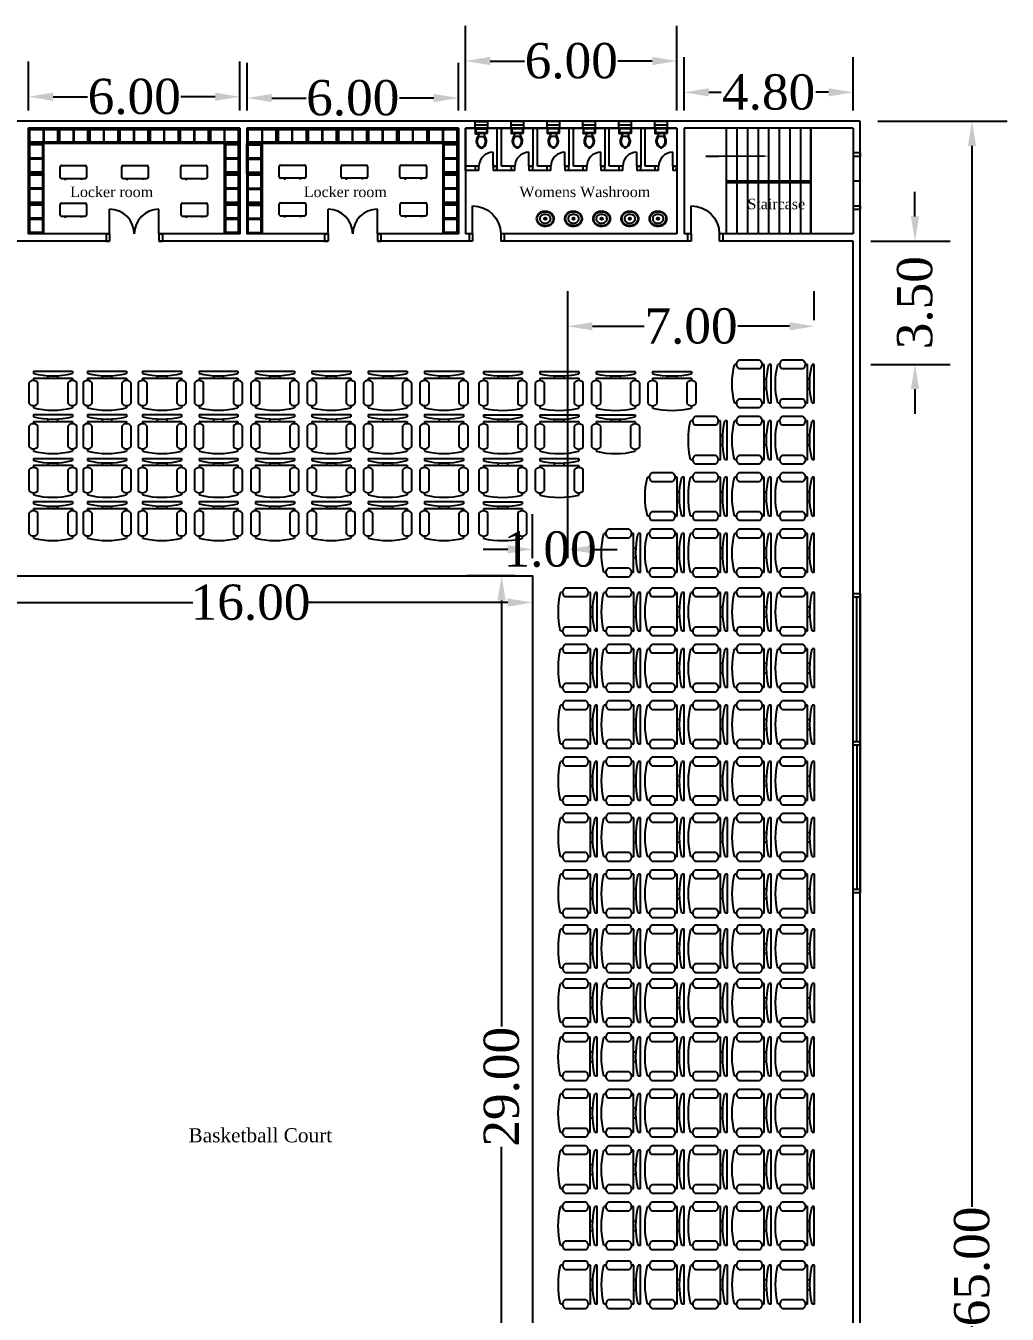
# Model space of a CAD drawing. Header units: metres. Extents: x 31 to 289, y -25 to 127.
# Drawn here: x 163.95 to 191.8, y 13.8 to 50.37 of the extents above; entities that cross this region are included whole.
import ezdxf
from ezdxf import colors
from ezdxf.entities.mleader import LeaderData, LeaderLine
from ezdxf.math import Vec2, Vec3

# ---------------------------------------------------------------- set-up
doc = ezdxf.new("R2010")
doc.units = ezdxf.units.M
doc.header["$MEASUREMENT"] = 0
for name, color, linetype in [('courts', 90, 'Continuous'), ('dim', 50, 'Continuous'), ('dw', 160, 'Continuous'), ('obj', 213, 'Continuous'), ('txt', 130, 'Continuous')]:
    doc.layers.add(name, color=color, linetype=linetype)
doc.styles.get("Standard").update_dxf_attribs({"font": 'times.ttf', "height": 1})
doc.dimstyles.new('1-1m', dxfattribs={"dimtxt": 0.7, "dimasz": 0.7, "dimexe": 1, "dimexo": 0.5, "dimgap": 0.09, "dimtad": 0, "dimtoh": 1, "dimzin": 0, "dimdsep": 46, "dimtxsty": 'Standard', "dimcen": 0.09, "dimclrd": 2, "dimclrt": 2, "dimadec": 0, "dimazin": 0, "dimtfac": 1, "dimtofl": 0, "dimtmove": 0, "dimatfit": 3, "dimfxl": 1, "dimtolj": 1, "dimtzin": 0, "dimarcsym": 0})

# ---------------------------------------------------------------- blocks, each defined once
blk = doc.blocks.new('d1')
at = {"layer": 'dw'}
for p, q in [((0.9, 0.2), (0.9, 1)), ((0, 0.2), (0.1, 0.2)), ((0, 0.2), (0, 0)), ((0, 0), (0.1, 0)), ((0.1, 0.2), (0.1, 0)), ((0.9, 0.2), (1, 0.2)), ((0.9, 0.2), (0.9, 0)), ((0.9, 0), (1, 0)), ((1, 0.2), (1, 0))]:
    blk.add_line(p, q, dxfattribs=at)
blk.add_arc((0.9, 0.2), 0.8, 90, 180, dxfattribs=at)
blk = doc.blocks.new('dd1')
at = {"layer": 'dw'}
for p, q in [((0.1, 0.2), (0.1, 0.9)), ((1.5, 0.2), (1.5, 0.9)), ((0, 0.2), (0.1, 0.2)), ((0, 0.2), (0, 0)), ((0, 0), (0.1, 0)), ((0.1, 0.2), (0.1, 0)), ((1.5, 0.2), (1.6, 0.2)), ((1.5, 0.2), (1.5, 0)), ((1.5, 0), (1.6, 0)), ((1.6, 0.2), (1.6, 0))]:
    blk.add_line(p, q, dxfattribs=at)
for centre, start, end in [((0.1, 0.2), 0, 90), ((1.5, 0.2), 90, 180)]:
    blk.add_arc(centre, 0.7, start, end, dxfattribs=at)
blk = doc.blocks.new('Toilet - top')
for p, q in [((-10, -8.5), (-8, -8.5)), ((-10, -9.5), (-10, -8.5)), ((-7, -9.5), (-10, -9.5)), ((-8, -8.5), (-8, -8)), ((-7, -8), (-7, -9.5)), ((-4, -8), (-6, -14)), ((4, -14), (-4, -14)), ((4, -8), (6, -14)), ((9.5, -6), (9.5, -2))]:
    blk.add_line(p, q)
blk.add_lwpolyline([(10.5, -8), (10.5, 0), (-10.5, 0), (-10.5, -8)], close=True)
for points in [[(-9.5, -2), (-9.5, -6)], [(8.5, -1), (-8.5, -1)], [(-8.5, -7), (8.5, -7)]]:
    blk.add_lwpolyline(points)
for centre, radius, start, end in [((-8.6, -1.9), 0.884, 81.8699, 188.1301), ((-8.6, -6.1), 0.884, 171.8699, 278.1301), ((3.5, -21.6), 12.2, 141.4691, 247.9714), ((4.2, -21.8), 11.3, 136.3677, 238.9468), ((-3.5, -21.6), 12.2, 292.0284, 38.5307), ((-4.2, -21.8), 11.3, 301.053, 43.6321), ((8.6, -1.9), 0.884, 351.8699, 98.1301), ((8.6, -6.1), 0.884, 261.8699, 8.1301), ((0, -27.9), 4, 245.7318, 294.2682), ((0, -29), 4, 254.8605, 285.1395)]:
    blk.add_arc(centre, radius, start, end)
blk = doc.blocks.new('Sink - Oval top')
for p, q in [((-1, 0), (1, 0)), ((0, 1), (0, -1))]:
    blk.add_line(p, q)
at = {"linetype": 'Continuous'}
for points in [[(-12.2, 0.4, 0.117634), (-11.5, -3.4, 0.104469), (-8.9, -6.8, 0.090016), (-5.1, -9.1, 0.08192), (-0.3, -10, 0.08192), (4.5, -9.4, 0.090016), (8.4, -7.4, 0.104469), (11.2, -4.1, 0.117634), (12.2, -0.4, 0.117634), (11.5, 3.4, 0.104469), (8.9, 6.8, 0.090016), (5.1, 9.1, 0.08192), (0.3, 10, 0.08192), (-4.5, 9.4, 0.090016), (-8.4, 7.4, 0.104469), (-11.2, 4.1, 0.117634)], [(-11.3, 0.2, 0.118622), (-10.5, -3.3, 0.104678), (-8.1, -6.4, 0.089562), (-4.5, -8.4, 0.081185), (-0.1, -9.2, 0.081185), (4.3, -8.5, 0.089562), (7.9, -6.6, 0.104678), (10.4, -3.5, 0.118622), (11.3, -0.2, 0.118622), (10.5, 3.3, 0.104678), (8.1, 6.4, 0.089562), (4.5, 8.4, 0.081185), (0.1, 9.2, 0.081185), (-4.3, 8.5, 0.089562), (-7.9, 6.6, 0.104678), (-10.4, 3.5, 0.118622)], [(-7.4, 0.1, 0.118283), (-6.9, -2.2, 0.104607), (-5.3, -4.2, 0.089718), (-3, -5.5, 0.081436), (-0.1, -6, 0.081436), (2.8, -5.6, 0.089718), (5.2, -4.3, 0.104607), (6.9, -2.3, 0.118283), (7.4, -0.1, 0.118283), (6.9, 2.2, 0.104607), (5.3, 4.2, 0.089718), (3, 5.5, 0.081436), (0.1, 6, 0.081436), (-2.8, 5.6, 0.089718), (-5.2, 4.3, 0.104607), (-6.9, 2.3, 0.118283)]]:
    blk.add_lwpolyline(points, format="xyb", close=True, dxfattribs=at)
for radius in [1.5, 1]:
    blk.add_circle((0, 0), radius)
blk = doc.blocks.new('Wall Cabinet - 18 x 36 in front')
for p, q in [((17.5, -1.5), (17.5, -16.5)), ((18.5, -16.5), (18.5, -1.5))]:
    blk.add_line(p, q)
blk.add_lwpolyline([(0, -18), (0, 0), (36, 0), (36, -18)], close=True)
for points in [[(17.5, -16.5), (1.5, -16.5), (1.5, -1.5), (17.5, -1.5)], [(18.5, -1.5), (34.5, -1.5), (34.5, -16.5), (18.5, -16.5)]]:
    blk.add_lwpolyline(points)
blk = doc.blocks.new('Desk - 30 x 60 in.')
at = {"linetype": 'Continuous'}
for p, q in [((-26.999995, 0), (26.999995, 0)), ((-29.999995, -27), (-29.999995, -3)), ((29.999995, -3), (29.999995, -27)), ((26.999995, -30), (-26.999995, -30)), ((-20.000005, -30), (-20.000005, -31)), ((-20.000005, -31), (-16.000005, -31)), ((-16.000005, -31), (-16.000005, -30)), ((15.999995, -31), (15.999995, -30)), ((19.999995, -31), (15.999995, -31)), ((19.999995, -30), (19.999995, -31))]:
    blk.add_line(p, q, dxfattribs=at)
for centre, start, end in [((-26.499995, -3.5), 98.1301, 171.8699), ((26.499995, -3.5), 8.130102, 81.8699), ((-26.499995, -26.5), 188.1301, 261.8699), ((26.499995, -26.5), 278.1301, 351.8699)]:
    blk.add_arc(centre, 3.535534, start, end, dxfattribs=at)
blk = doc.blocks.new('w1')
at = {"layer": 'dw'}
for p, q in [((-0.2, 0), (0, 0)), ((-0.2, -8.5), (-0.2, 0)), ((0, 0), (0, -8.5)), ((-0.2, -0.1), (0, -0.1)), ((-0.1, -4.2), (-0.1, -0.1)), ((-0.2, -4.2), (0, -4.2)), ((-0.2, -4.3), (0, -4.3)), ((-0.1, -4.3), (-0.1, -8.4)), ((0, -8.4), (-0.2, -8.4)), ((0, -8.5), (-0.2, -8.5))]:
    blk.add_line(p, q, dxfattribs=at)
blk = doc.blocks.new('*D21')
at = {"layer": 'Defpoints', "color": 0, "transparency": 16777216}
for p in [(164.032, 48.354), (164.032, 47.46), (170.032, 47.46)]:
    blk.add_point(p, dxfattribs=at)
at = {"layer": 'dim', "color": 0, "lineweight": -2, "transparency": 16777216}
for p, q in [((164.032, 47.96), (164.032, 49.354)), ((170.032, 47.96), (170.032, 49.354))]:
    blk.add_line(p, q, dxfattribs=at)
at = {"layer": 'dim', "color": 2, "lineweight": -2, "transparency": 16777216}
for p, q in [((164.732, 48.354), (165.708, 48.354)), ((169.332, 48.354), (168.356, 48.354))]:
    blk.add_line(p, q, dxfattribs=at)
at = {"layer": 'dim', "color": 2, "transparency": 16777216}
for points in [[(164.732, 48.471), (164.732, 48.237), (164.032, 48.354)], [(169.332, 48.471), (169.332, 48.237), (170.032, 48.354)]]:
    blk.add_solid(points, dxfattribs=at)
at = {"layer": 'dim', "color": 2, "transparency": 16777216, "insert": (167.032, 48.354), "char_height": 1, "attachment_point": 5}
blk.add_mtext('\\A1;6.00', dxfattribs=at)
blk = doc.blocks.new('*D22')
at = {"layer": 'Defpoints', "color": 0, "transparency": 16777216}
for p in [(176.232, 48.318), (170.232, 47.46), (176.232, 47.46)]:
    blk.add_point(p, dxfattribs=at)
at = {"layer": 'dim', "color": 0, "lineweight": -2, "transparency": 16777216}
for p, q in [((170.232, 47.96), (170.232, 49.318)), ((176.232, 47.96), (176.232, 49.318))]:
    blk.add_line(p, q, dxfattribs=at)
at = {"layer": 'dim', "color": 2, "lineweight": -2, "transparency": 16777216}
for p, q in [((170.932, 48.318), (171.908, 48.318)), ((175.532, 48.318), (174.556, 48.318))]:
    blk.add_line(p, q, dxfattribs=at)
at = {"layer": 'dim', "color": 2, "transparency": 16777216}
for points in [[(170.932, 48.434), (170.932, 48.201), (170.232, 48.318)], [(175.532, 48.434), (175.532, 48.201), (176.232, 48.318)]]:
    blk.add_solid(points, dxfattribs=at)
at = {"layer": 'dim', "color": 2, "transparency": 16777216, "insert": (173.232, 48.318), "char_height": 1, "attachment_point": 5}
blk.add_mtext('\\A1;6.00', dxfattribs=at)
blk = doc.blocks.new('*D23')
at = {"layer": 'Defpoints', "color": 0, "transparency": 16777216}
for p in [(182.432, 49.369), (176.432, 47.46), (182.432, 47.46)]:
    blk.add_point(p, dxfattribs=at)
at = {"layer": 'dim', "color": 0, "lineweight": -2, "transparency": 16777216}
for p, q in [((176.432, 47.96), (176.432, 50.369)), ((182.432, 47.96), (182.432, 50.369))]:
    blk.add_line(p, q, dxfattribs=at)
at = {"layer": 'dim', "color": 2, "lineweight": -2, "transparency": 16777216}
for p, q in [((177.132, 49.369), (178.108, 49.369)), ((181.732, 49.369), (180.756, 49.369))]:
    blk.add_line(p, q, dxfattribs=at)
at = {"layer": 'dim', "color": 2, "transparency": 16777216}
for points in [[(177.132, 49.486), (177.132, 49.252), (176.432, 49.369)], [(181.732, 49.486), (181.732, 49.252), (182.432, 49.369)]]:
    blk.add_solid(points, dxfattribs=at)
at = {"layer": 'dim', "color": 2, "transparency": 16777216, "insert": (179.432, 49.369), "char_height": 1, "attachment_point": 5}
blk.add_mtext('\\A1;6.00', dxfattribs=at)
blk = doc.blocks.new('*D24')
at = {"layer": 'Defpoints', "color": 0, "transparency": 16777216}
for p in [(187.432, 48.48), (182.632, 47.46), (187.432, 47.46)]:
    blk.add_point(p, dxfattribs=at)
at = {"layer": 'dim', "color": 0, "lineweight": -2, "transparency": 16777216}
for p, q in [((182.632, 47.96), (182.632, 49.48)), ((187.432, 47.96), (187.432, 49.48))]:
    blk.add_line(p, q, dxfattribs=at)
at = {"layer": 'dim', "color": 2, "lineweight": -2, "transparency": 16777216}
for p, q in [((183.332, 48.48), (183.687, 48.48)), ((186.732, 48.48), (186.376, 48.48))]:
    blk.add_line(p, q, dxfattribs=at)
at = {"layer": 'dim', "color": 2, "transparency": 16777216}
for points in [[(183.332, 48.597), (183.332, 48.364), (182.632, 48.48)], [(186.732, 48.597), (186.732, 48.364), (187.432, 48.48)]]:
    blk.add_solid(points, dxfattribs=at)
at = {"layer": 'dim', "color": 2, "transparency": 16777216, "insert": (185.032, 48.48), "char_height": 1, "attachment_point": 5}
blk.add_mtext('\\A1;4.80', dxfattribs=at)
blk = doc.blocks.new('*D33')
at = {"layer": 'Defpoints', "color": 0, "transparency": 16777216}
for p in [(187.632, 47.66), (187.632, -17.34), (190.802, -17.34)]:
    blk.add_point(p, dxfattribs=at)
at = {"layer": 'dim', "color": 0, "lineweight": -2, "transparency": 16777216}
for p, q in [((188.132, 47.66), (191.802, 47.66)), ((188.132, -17.34), (191.802, -17.34))]:
    blk.add_line(p, q, dxfattribs=at)
at = {"layer": 'dim', "color": 2, "lineweight": -2, "transparency": 16777216}
for p, q in [((190.802, 46.96), (190.802, 16.853)), ((190.802, -16.64), (190.802, 13.467))]:
    blk.add_line(p, q, dxfattribs=at)
at = {"layer": 'dim', "color": 2, "transparency": 16777216}
for points in [[(190.686, 46.96), (190.919, 46.96), (190.802, 47.66)], [(190.686, -16.64), (190.919, -16.64), (190.802, -17.34)]]:
    blk.add_solid(points, dxfattribs=at)
at = {"layer": 'dim', "color": 2, "transparency": 16777216, "insert": (190.802, 15.16), "char_height": 1, "attachment_point": 5, "rotation": 90}
blk.add_mtext('\\A1;65.00', dxfattribs=at)
blk = doc.blocks.new('Chair - Desk')
at = {"linetype": 'Continuous'}
for p, q in [((-8.5, 0), (-8.5, -1)), ((-8.5, 0), (8.5, 0)), ((8.5, 0), (8.5, -1)), ((-10.5, -5), (-10.5, -14)), ((-8.5, -3), (-8.5, -4)), ((-8.5, -3), (8.5, -3)), ((-6.5, -14), (-6.5, -5)), ((-2, -3), (-2, -1.9355)), ((2, -1.9576), (2, -3)), ((6.5, -5), (6.5, -14)), ((8.5, -3), (8.5, -4)), ((10.5, -14), (10.5, -5)), ((-8.5, -15), (-8.5, -16)), ((8.5, -15), (8.5, -16))]:
    blk.add_line(p, q, dxfattribs=at)
for centre, radius, start, end in [((-8.5, -6.5), 2.5, 36.8699, 143.1301), ((0, 34.625), 36.625, 256.5803, 283.4197), ((8.5, -6.5), 2.5, 36.8699, 143.1301), ((-8.5, -12.5), 2.5, 216.8699, 323.1301), ((0, 19.625), 36.625, 256.5803, 283.4197), ((8.5, -12.5), 2.5, 216.8699, 323.1301)]:
    blk.add_arc(centre, radius, start, end, dxfattribs=at)
blk = doc.blocks.new('*D114')
at = {"layer": 'Defpoints', "color": 0, "transparency": 16777216}
for p in [(187.432, 44.26), (187.432, 40.76), (189.185, 40.76)]:
    blk.add_point(p, dxfattribs=at)
at = {"layer": 'dim', "color": 2, "lineweight": -2, "transparency": 16777216}
for p, q in [((189.185, 44.96), (189.185, 45.66)), ((189.185, 40.06), (189.185, 39.36))]:
    blk.add_line(p, q, dxfattribs=at)
at = {"layer": 'dim', "color": 0, "lineweight": -2, "transparency": 16777216}
for p, q in [((187.932, 44.26), (190.185, 44.26)), ((187.932, 40.76), (190.185, 40.76))]:
    blk.add_line(p, q, dxfattribs=at)
at = {"layer": 'dim', "color": 2, "transparency": 16777216}
for points in [[(189.068, 44.96), (189.302, 44.96), (189.185, 44.26)], [(189.068, 40.06), (189.302, 40.06), (189.185, 40.76)]]:
    blk.add_solid(points, dxfattribs=at)
at = {"layer": 'dim', "color": 2, "transparency": 16777216, "insert": (189.185, 42.51), "char_height": 1, "attachment_point": 5, "rotation": 90}
blk.add_mtext('\\A1;3.50', dxfattribs=at)
blk = doc.blocks.new('*D116')
at = {"layer": 'Defpoints', "color": 0, "transparency": 16777216}
for p in [(179.332, 35.51), (178.332, 34.76), (179.332, 34.76)]:
    blk.add_point(p, dxfattribs=at)
at = {"layer": 'dim', "color": 0, "lineweight": -2, "transparency": 16777216}
for p, q in [((178.332, 35.26), (178.332, 36.51)), ((179.332, 35.26), (179.332, 36.51))]:
    blk.add_line(p, q, dxfattribs=at)
at = {"layer": 'dim', "color": 2, "lineweight": -2, "transparency": 16777216}
for p, q in [((177.632, 35.51), (176.932, 35.51)), ((180.032, 35.51), (180.732, 35.51))]:
    blk.add_line(p, q, dxfattribs=at)
at = {"layer": 'dim', "color": 2, "transparency": 16777216}
for points in [[(177.632, 35.627), (177.632, 35.393), (178.332, 35.51)], [(180.032, 35.627), (180.032, 35.393), (179.332, 35.51)]]:
    blk.add_solid(points, dxfattribs=at)
at = {"layer": 'dim', "color": 2, "transparency": 16777216, "insert": (178.832, 35.51), "char_height": 1, "attachment_point": 5}
blk.add_mtext('\\A1;1.00', dxfattribs=at)
blk = doc.blocks.new('*D118')
at = {"layer": 'Defpoints', "color": 0, "transparency": 16777216}
for p in [(186.329, 41.841), (186.329, 41.514), (179.332, 34.76)]:
    blk.add_point(p, dxfattribs=at)
at = {"layer": 'dim', "color": 0, "lineweight": -2, "transparency": 16777216}
for p, q in [((179.332, 35.26), (179.332, 42.841)), ((186.329, 42.014), (186.329, 42.841))]:
    blk.add_line(p, q, dxfattribs=at)
at = {"layer": 'dim', "color": 2, "lineweight": -2, "transparency": 16777216}
for p, q in [((180.032, 41.841), (181.502, 41.841)), ((185.629, 41.841), (184.159, 41.841))]:
    blk.add_line(p, q, dxfattribs=at)
at = {"layer": 'dim', "color": 2, "transparency": 16777216}
for points in [[(180.032, 41.958), (180.032, 41.724), (179.332, 41.841)], [(185.629, 41.958), (185.629, 41.724), (186.329, 41.841)]]:
    blk.add_solid(points, dxfattribs=at)
at = {"layer": 'dim', "color": 2, "transparency": 16777216, "insert": (182.83, 41.841), "char_height": 1, "attachment_point": 5}
blk.add_mtext('\\A1;7.00', dxfattribs=at)
blk = doc.blocks.new('*D123')
at = {"layer": 'Defpoints', "color": 0, "transparency": 16777216}
for p in [(162.332, 34.76), (178.332, 34.76), (178.332, 34.002)]:
    blk.add_point(p, dxfattribs=at)
at = {"layer": 'dim', "color": 0, "lineweight": -2, "transparency": 16777216}
for p, q in [((162.332, 34.26), (162.332, 33.002)), ((178.332, 34.26), (178.332, 33.002))]:
    blk.add_line(p, q, dxfattribs=at)
at = {"layer": 'dim', "color": 2, "lineweight": -2, "transparency": 16777216}
for p, q in [((163.032, 34.002), (168.693, 34.002)), ((177.632, 34.002), (171.97, 34.002))]:
    blk.add_line(p, q, dxfattribs=at)
at = {"layer": 'dim', "color": 2, "transparency": 16777216}
for points in [[(163.032, 34.119), (163.032, 33.885), (162.332, 34.002)], [(177.632, 34.119), (177.632, 33.885), (178.332, 34.002)]]:
    blk.add_solid(points, dxfattribs=at)
at = {"layer": 'dim', "color": 2, "transparency": 16777216, "insert": (170.332, 34.002), "char_height": 1, "attachment_point": 5}
blk.add_mtext('\\A1;16.00', dxfattribs=at)
blk = doc.blocks.new('*D124')
at = {"layer": 'Defpoints', "color": 0, "transparency": 16777216}
for p in [(178.332, 34.76), (177.456, 5.76), (178.332, 5.76)]:
    blk.add_point(p, dxfattribs=at)
at = {"layer": 'dim', "color": 0, "lineweight": -2, "transparency": 16777216}
for p, q in [((177.832, 34.76), (176.456, 34.76)), ((177.832, 5.76), (176.456, 5.76))]:
    blk.add_line(p, q, dxfattribs=at)
at = {"layer": 'dim', "color": 2, "lineweight": -2, "transparency": 16777216}
for p, q in [((177.456, 34.06), (177.456, 21.969)), ((177.456, 6.46), (177.456, 18.551))]:
    blk.add_line(p, q, dxfattribs=at)
at = {"layer": 'dim', "color": 2, "transparency": 16777216}
for points in [[(177.339, 34.06), (177.572, 34.06), (177.456, 34.76)], [(177.339, 6.46), (177.572, 6.46), (177.456, 5.76)]]:
    blk.add_solid(points, dxfattribs=at)
at = {"layer": 'dim', "color": 2, "transparency": 16777216, "insert": (177.456, 20.26), "char_height": 1, "attachment_point": 5, "rotation": 90}
blk.add_mtext('\\A1;29.00', dxfattribs=at)

msp = doc.modelspace()

# ---------------------------------------------------------------- linework, layer by layer
for p, q in [((187.632, 47.66), (152.632, 47.66)), ((187.632, -17.34), (187.632, 47.66)), ((164.032, 47.46), (164.032, 44.46)), ((170.032, 47.46), (164.032, 47.46)), ((170.032, 47.46), (170.032, 44.46)), ((170.232, 47.46), (170.232, 44.46)), ((176.232, 47.46), (170.232, 47.46)), ((176.232, 47.46), (176.232, 44.46)), ((176.432, 47.46), (176.432, 44.46)), ((182.432, 47.46), (176.432, 47.46)), ((176.432, 47.46), (182.432, 47.46)), ((176.432, 46.26), (176.432, 47.46)), ((177.332, 46.26), (177.332, 47.46)), ((177.452, 46.38), (177.452, 47.46)), ((178.352, 46.38), (178.352, 47.46)), ((178.472, 46.38), (178.472, 47.46)), ((179.372, 46.38), (179.372, 47.46)), ((179.492, 46.38), (179.492, 47.46)), ((180.392, 46.38), (180.392, 47.46)), ((180.512, 46.38), (180.512, 47.46)), ((181.412, 46.38), (181.412, 47.46)), ((181.532, 46.38), (181.532, 47.46)), ((182.432, 47.46), (182.432, 44.46)), ((182.432, 47.46), (182.432, 46.26)), ((187.432, 47.46), (182.632, 47.46)), ((182.632, 47.46), (182.632, 44.46)), ((183.832, 47.46), (183.832, 45.96)), ((184.132, 47.46), (184.132, 45.96)), ((184.432, 47.46), (184.432, 45.96)), ((184.732, 47.46), (184.732, 45.96)), ((185.032, 47.46), (185.032, 45.96)), ((185.332, 47.46), (185.332, 45.96)), ((185.632, 47.46), (185.632, 45.96)), ((185.932, 47.46), (185.932, 45.96)), ((186.232, 44.46), (186.232, 47.46)), ((186.232, 47.46), (186.232, 45.96)), ((187.432, 47.46), (187.432, 44.46)), ((176.812, 46.38), (176.432, 46.38)), ((176.812, 46.26), (176.432, 46.26)), ((177.332, 46.38), (177.212, 46.38)), ((177.832, 46.26), (177.212, 46.26)), ((177.832, 46.38), (177.452, 46.38)), ((178.352, 46.38), (178.232, 46.38)), ((178.852, 46.26), (178.232, 46.26)), ((178.852, 46.38), (178.472, 46.38)), ((179.372, 46.38), (179.252, 46.38)), ((179.872, 46.26), (179.252, 46.26)), ((179.872, 46.38), (179.492, 46.38)), ((180.392, 46.38), (180.272, 46.38)), ((180.892, 46.26), (180.272, 46.26)), ((180.892, 46.38), (180.512, 46.38)), ((181.412, 46.38), (181.292, 46.38)), ((181.912, 46.26), (181.292, 46.26)), ((181.912, 46.38), (181.532, 46.38)), ((182.432, 46.38), (182.312, 46.38)), ((182.432, 46.26), (182.312, 46.26)), ((186.232, 45.96), (183.832, 45.96)), ((183.832, 45.96), (183.832, 45.91)), ((186.232, 45.91), (183.832, 45.91)), ((183.832, 45.91), (183.832, 44.46)), ((184.132, 45.91), (184.132, 44.46)), ((184.432, 45.91), (184.432, 44.46)), ((184.732, 45.91), (184.732, 44.46)), ((185.032, 45.91), (185.032, 44.46)), ((185.332, 45.91), (185.332, 44.46)), ((185.632, 45.91), (185.632, 44.46)), ((185.932, 45.91), (185.932, 44.46)), ((186.232, 45.96), (186.232, 45.91)), ((186.232, 45.91), (186.232, 44.46)), ((166.332, 44.26), (163.632, 44.26)), ((166.332, 44.46), (164.032, 44.46)), ((170.032, 44.46), (167.732, 44.46)), ((172.532, 44.26), (167.732, 44.26)), ((172.532, 44.46), (170.232, 44.46)), ((176.232, 44.46), (173.932, 44.46)), ((176.632, 44.26), (173.932, 44.26)), ((176.632, 44.46), (176.432, 44.46)), ((182.432, 44.46), (177.432, 44.46)), ((182.832, 44.26), (177.432, 44.26)), ((182.832, 44.46), (182.632, 44.46)), ((187.432, 44.46), (183.632, 44.46)), ((187.432, 44.26), (183.632, 44.26)), ((187.432, -13.94), (187.432, 44.26))]:
    msp.add_line(p, q)
at = {"layer": 'courts'}
msp.add_lwpolyline([(162.332, 34.76), (178.332, 34.76), (178.332, 5.76), (162.332, 5.76)], close=True, dxfattribs=at)
at = {"layer": 'dw'}
for p, q in [((176.705, 47.655), (177.055, 47.655)), ((176.705, 47.455), (176.705, 47.655)), ((176.705, 47.555), (177.055, 47.555)), ((177.055, 47.655), (177.055, 47.455)), ((177.725, 47.66), (178.075, 47.66)), ((177.725, 47.46), (177.725, 47.66)), ((177.725, 47.56), (178.075, 47.56)), ((178.075, 47.66), (178.075, 47.46)), ((178.745, 47.66), (179.095, 47.66)), ((178.745, 47.46), (178.745, 47.66)), ((178.745, 47.56), (179.095, 47.56)), ((179.095, 47.66), (179.095, 47.46)), ((179.765, 47.66), (180.115, 47.66)), ((179.765, 47.46), (179.765, 47.66)), ((179.765, 47.56), (180.115, 47.56)), ((180.115, 47.66), (180.115, 47.46)), ((180.785, 47.66), (181.135, 47.66)), ((180.785, 47.46), (180.785, 47.66)), ((180.785, 47.56), (181.135, 47.56)), ((181.135, 47.66), (181.135, 47.46)), ((181.805, 47.66), (182.155, 47.66)), ((181.805, 47.46), (181.805, 47.66)), ((181.805, 47.56), (182.155, 47.56)), ((182.155, 47.66), (182.155, 47.46)), ((177.055, 47.455), (176.705, 47.455)), ((178.075, 47.46), (177.725, 47.46)), ((179.095, 47.46), (178.745, 47.46)), ((180.115, 47.46), (179.765, 47.46)), ((181.135, 47.46), (180.785, 47.46)), ((182.155, 47.46), (181.805, 47.46)), ((177.212, 46.38), (177.212, 46.78)), ((178.232, 46.38), (178.232, 46.78)), ((179.252, 46.38), (179.252, 46.78)), ((180.272, 46.38), (180.272, 46.78)), ((181.292, 46.38), (181.292, 46.78)), ((182.312, 46.38), (182.312, 46.78)), ((187.632, 46.76), (187.432, 46.76)), ((187.432, 46.76), (187.432, 46.66)), ((187.632, 46.66), (187.432, 46.66)), ((187.432, 46.66), (187.432, 45.26)), ((187.632, 46.76), (187.632, 46.66)), ((187.632, 45.96), (187.632, 46.66)), ((176.712, 46.26), (176.712, 46.38)), ((176.812, 46.38), (176.712, 46.38)), ((176.812, 46.26), (176.712, 46.26)), ((176.812, 46.26), (176.812, 46.38)), ((177.212, 46.38), (177.212, 46.26)), ((177.212, 46.38), (177.312, 46.38)), ((177.312, 46.26), (177.212, 46.26)), ((177.312, 46.38), (177.312, 46.26)), ((177.732, 46.26), (177.732, 46.38)), ((177.832, 46.38), (177.732, 46.38)), ((177.832, 46.26), (177.732, 46.26)), ((177.832, 46.26), (177.832, 46.38)), ((178.232, 46.38), (178.232, 46.26)), ((178.232, 46.38), (178.332, 46.38)), ((178.332, 46.26), (178.232, 46.26)), ((178.332, 46.38), (178.332, 46.26)), ((178.752, 46.26), (178.752, 46.38)), ((178.852, 46.38), (178.752, 46.38)), ((178.852, 46.26), (178.752, 46.26)), ((178.852, 46.26), (178.852, 46.38)), ((179.252, 46.38), (179.252, 46.26)), ((179.252, 46.38), (179.352, 46.38)), ((179.352, 46.26), (179.252, 46.26)), ((179.352, 46.38), (179.352, 46.26)), ((179.772, 46.26), (179.772, 46.38)), ((179.872, 46.38), (179.772, 46.38)), ((179.872, 46.26), (179.772, 46.26)), ((179.872, 46.26), (179.872, 46.38)), ((180.272, 46.38), (180.272, 46.26)), ((180.272, 46.38), (180.372, 46.38)), ((180.372, 46.26), (180.272, 46.26)), ((180.372, 46.38), (180.372, 46.26)), ((180.792, 46.26), (180.792, 46.38)), ((180.892, 46.38), (180.792, 46.38)), ((180.892, 46.26), (180.792, 46.26)), ((180.892, 46.26), (180.892, 46.38)), ((181.292, 46.38), (181.292, 46.26)), ((181.292, 46.38), (181.392, 46.38)), ((181.392, 46.26), (181.292, 46.26)), ((181.392, 46.38), (181.392, 46.26)), ((181.812, 46.26), (181.812, 46.38)), ((181.912, 46.38), (181.812, 46.38)), ((181.912, 46.26), (181.812, 46.26)), ((181.912, 46.26), (181.912, 46.38)), ((182.312, 46.38), (182.312, 46.26)), ((182.312, 46.38), (182.412, 46.38)), ((182.412, 46.26), (182.312, 46.26)), ((182.412, 46.38), (182.412, 46.26)), ((187.632, 45.96), (187.432, 45.96)), ((187.632, 45.26), (187.632, 45.96)), ((187.432, 45.26), (187.632, 45.26)), ((187.432, 45.26), (187.432, 45.16)), ((187.432, 45.16), (187.632, 45.16)), ((187.632, 45.26), (187.632, 45.16))]:
    msp.add_line(p, q, dxfattribs=at)
for centre in [(177.212, 46.38), (178.232, 46.38), (179.252, 46.38), (180.272, 46.38), (181.292, 46.38), (182.312, 46.38)]:
    msp.add_arc(centre, 0.4, 90, 180, dxfattribs=at)

# ---------------------------------------------------------------- block references
at = {"xscale": -0.06498415201484763, "yscale": 0.06498415201484763, "zscale": 0.06498415201484763, "rotation": 270.0000000000001}
for p in [(185.101, 40.208), (186.329, 40.208), (183.859, 38.608), (185.101, 38.608), (186.329, 38.608), (182.631, 37.008), (183.859, 37.008), (185.101, 37.008), (186.329, 37.008), (181.395, 35.408), (182.631, 35.408), (183.859, 35.408), (185.101, 35.408), (186.329, 35.408), (180.171, 33.738), (181.399, 33.738), (182.634, 33.738), (183.862, 33.738), (185.105, 33.738), (186.333, 33.738), (180.171, 32.138), (181.399, 32.138), (182.634, 32.138), (183.862, 32.138), (185.105, 32.138), (186.333, 32.138), (180.171, 30.538), (181.399, 30.538), (182.634, 30.538), (183.862, 30.538), (185.105, 30.538), (186.333, 30.538), (180.171, 28.938), (181.399, 28.938), (182.634, 28.938), (183.862, 28.938), (185.105, 28.938), (186.333, 28.938), (180.171, 27.338), (181.399, 27.338), (182.634, 27.338), (183.862, 27.338), (185.105, 27.338), (186.333, 27.338), (180.171, 25.738), (181.399, 25.738), (182.634, 25.738), (183.862, 25.738), (185.105, 25.738), (186.333, 25.738), (180.171, 24.177), (181.399, 24.177), (182.634, 24.177), (183.862, 24.177), (185.105, 24.177), (186.333, 24.177), (180.171, 22.64), (181.399, 22.64), (182.634, 22.64), (183.862, 22.64), (185.105, 22.64), (186.333, 22.64), (180.167, 21.111), (181.395, 21.111), (182.631, 21.111), (183.859, 21.111), (185.101, 21.111), (186.329, 21.111), (180.167, 19.511), (181.395, 19.511), (182.631, 19.511), (183.859, 19.511), (185.101, 19.511), (186.329, 19.511), (180.167, 17.911), (181.395, 17.911), (182.631, 17.911), (183.859, 17.911), (185.101, 17.911), (186.329, 17.911), (180.167, 16.311), (181.395, 16.311), (182.631, 16.311), (183.859, 16.311), (185.101, 16.311), (186.329, 16.311), (180.171, 14.641), (181.399, 14.641), (182.634, 14.641), (183.862, 14.641), (185.105, 14.641), (186.333, 14.641)]:
    msp.add_blockref('Chair - Desk', p, dxfattribs=at)
at = {"xscale": 0.06498415201484763, "yscale": 0.06498415201484763, "zscale": 0.06498415201484763}
for p in [(164.723, 40.564), (166.261, 40.564), (167.822, 40.564), (169.422, 40.564), (171.022, 40.564), (172.622, 40.564), (174.222, 40.564), (175.822, 40.564), (177.491, 40.56), (179.091, 40.56), (180.691, 40.56), (182.291, 40.56), (164.723, 39.336), (166.261, 39.336), (167.822, 39.336), (169.422, 39.336), (171.022, 39.336), (172.622, 39.336), (174.222, 39.336), (175.822, 39.336), (177.491, 39.332), (179.091, 39.332), (180.691, 39.332), (164.723, 38.093), (166.261, 38.093), (167.822, 38.093), (169.422, 38.093), (171.022, 38.093), (172.622, 38.093), (174.222, 38.093), (175.822, 38.093), (177.491, 38.089), (179.091, 38.089), (164.723, 36.865), (166.261, 36.865), (167.822, 36.865), (169.422, 36.865), (171.022, 36.865), (172.622, 36.865), (174.222, 36.865), (175.822, 36.865), (177.491, 36.862)]:
    msp.add_blockref('Chair - Desk', p, dxfattribs=at)
at = {"layer": 'dw'}
for name, p in [('dd1', (166.232, 44.26)), ('dd1', (172.432, 44.26)), ('w1', (187.632, 34.26))]:
    msp.add_blockref(name, p, dxfattribs=at)
at = {"layer": 'dw', "xscale": -1}
for p in [(177.532, 44.26), (183.732, 44.26)]:
    msp.add_blockref('d1', p, dxfattribs=at)
at = {"layer": 'obj'}
for name, p, xscale, yscale, zscale in [('Wall Cabinet - 18 x 36 in front', (164.032, 47.46), 0.02376646116668583, 0.02376646116668583, 0.02376646116668583), ('Wall Cabinet - 18 x 36 in front', (164.887, 47.46), 0.02376646116668583, 0.02376646116668583, 0.02376646116668583), ('Wall Cabinet - 18 x 36 in front', (165.743, 47.46), 0.02376646116668583, 0.02376646116668583, 0.02376646116668583), ('Wall Cabinet - 18 x 36 in front', (166.598, 47.46), 0.02376646116668583, 0.02376646116668583, 0.02376646116668583), ('Wall Cabinet - 18 x 36 in front', (167.454, 47.46), 0.02376646116668583, 0.02376646116668583, 0.02376646116668583), ('Wall Cabinet - 18 x 36 in front', (168.31, 47.46), 0.02376646116668583, 0.02376646116668583, 0.02376646116668583), ('Wall Cabinet - 18 x 36 in front', (169.165, 47.46), 0.02376646116668583, 0.02376646116668583, 0.02376646116668583), ('Wall Cabinet - 18 x 36 in front', (170.232, 47.46), 0.02376646116668583, 0.02376646116668583, 0.02376646116668583), ('Wall Cabinet - 18 x 36 in front', (171.087, 47.46), 0.02376646116668583, 0.02376646116668583, 0.02376646116668583), ('Wall Cabinet - 18 x 36 in front', (171.943, 47.46), 0.02376646116668583, 0.02376646116668583, 0.02376646116668583), ('Wall Cabinet - 18 x 36 in front', (172.798, 47.46), 0.02376646116668583, 0.02376646116668583, 0.02376646116668583), ('Wall Cabinet - 18 x 36 in front', (173.654, 47.46), 0.02376646116668583, 0.02376646116668583, 0.02376646116668583), ('Wall Cabinet - 18 x 36 in front', (174.51, 47.46), 0.02376646116668583, 0.02376646116668583, 0.02376646116668583), ('Wall Cabinet - 18 x 36 in front', (175.365, 47.46), 0.02376646116668583, 0.02376646116668583, 0.02376646116668583), ('Toilet - top', (176.882, 47.455), 0.01682500892709509, 0.01682500892709509, 0.01682500892709509), ('Toilet - top', (177.902, 47.46), 0.01682500892709509, 0.01682500892709509, 0.01682500892709509), ('Toilet - top', (178.922, 47.46), 0.01682500892709509, 0.01682500892709509, 0.01682500892709509), ('Toilet - top', (179.942, 47.46), 0.01682500892709509, 0.01682500892709509, 0.01682500892709509), ('Toilet - top', (180.962, 47.46), 0.01682500892709509, 0.01682500892709509, 0.01682500892709509), ('Toilet - top', (181.982, 47.46), 0.01682500892709509, 0.01682500892709509, 0.01682500892709509), ('Desk - 30 x 60 in.', (165.303, 46.406), 0.01254998092653414, 0.01254998092653414, 0.01254998092653414), ('Desk - 30 x 60 in.', (167.055, 46.406), 0.01254998092653414, 0.01254998092653414, 0.01254998092653414), ('Desk - 30 x 60 in.', (168.727, 46.406), 0.01254998092653414, 0.01254998092653414, 0.01254998092653414), ('Desk - 30 x 60 in.', (171.524, 46.417), 0.01254998092653414, 0.01254998092653414, 0.01254998092653414), ('Desk - 30 x 60 in.', (173.275, 46.417), 0.01254998092653414, 0.01254998092653414, 0.01254998092653414), ('Desk - 30 x 60 in.', (174.948, 46.417), 0.01254998092653414, 0.01254998092653414, 0.01254998092653414), ('Desk - 30 x 60 in.', (171.524, 45.347), 0.01254998092653414, 0.01254998092653414, 0.01254998092653414), ('Desk - 30 x 60 in.', (174.957, 45.347), 0.01254998092653414, 0.01254998092653414, 0.01254998092653414), ('Desk - 30 x 60 in.', (165.303, 45.336), 0.01254998092653414, 0.01254998092653414, 0.01254998092653414), ('Desk - 30 x 60 in.', (168.736, 45.336), 0.01254998092653414, 0.01254998092653414, 0.01254998092653414), ('Sink - Oval top', (178.694, 44.893), 0.02079870980155859, 0.02079870980155859, 0.02079870980155859), ('Sink - Oval top', (179.494, 44.893), 0.02079870980155859, 0.02079870980155859, 0.02079870980155859), ('Sink - Oval top', (180.294, 44.893), 0.02079870980155859, 0.02079870980155859, 0.02079870980155859), ('Sink - Oval top', (181.094, 44.893), 0.02079870980155859, 0.02079870980155859, 0.02079870980155859), ('Sink - Oval top', (181.894, 44.893), 0.02079870980155859, 0.02079870980155859, 0.02079870980155859)]:
    msp.add_blockref(name, p, dxfattribs=dict(at, xscale=xscale, yscale=yscale, zscale=zscale))
at = {"layer": 'obj', "xscale": 0.02376646116668583, "yscale": 0.02376646116668583, "zscale": 0.02376646116668583, "rotation": 270}
for p in [(164.46, 47.032), (170.021, 47.032), (170.659, 47.027), (176.221, 47.032), (164.46, 46.177), (170.021, 46.177), (170.66, 46.171), (176.221, 46.177), (164.46, 45.321), (170.021, 45.321), (170.66, 45.316), (176.221, 45.321)]:
    msp.add_blockref('Wall Cabinet - 18 x 36 in front', p, dxfattribs=at)

# ---------------------------------------------------------------- texts
at = {"layer": 'txt', "attachment_point": 1}
for s, insert, char_height in [('Locker room', (165.214, 45.807), 0.3), ('Locker room', (171.844, 45.807), 0.3), ('Womens Washroom', (177.96, 45.807), 0.3), ('Staircase', (184.432, 45.463), 0.3), ('Basketball Court', (168.571, 19.083), 0.4)]:
    msp.add_mtext_dynamic_manual_height_columns(s, width=5.06334, gutter_width=1, heights=[1.244], dxfattribs=dict(at, insert=insert, char_height=char_height))

# ---------------------------------------------------------------- dimensions: what is measured, and where the dimension line sits
at = {"layer": 'dim'}
for p1, p2, distance, picture, middle in [((176.432, 47.46), (182.432, 47.46), 1.909, '*D23', (179.432, 49.369)), ((182.632, 47.46), (187.432, 47.46), 1.02, '*D24', (185.032, 48.48)), ((170.032, 47.46), (164.032, 47.46), -0.894, '*D21', (167.032, 48.354)), ((170.232, 47.46), (176.232, 47.46), 0.858, '*D22', (173.232, 48.318)), ((187.632, 47.66), (187.632, -17.34), 3.171, '*D33', (190.802, 15.16))]:
    dim = msp.add_aligned_dim(p1=p1, p2=p2, distance=distance, dimstyle='1-1m', dxfattribs=at)
    dim.commit()
    dim.dimension.update_dxf_attribs({"geometry": picture, "text_midpoint": middle})
dim = msp.add_linear_dim(base=(189.185, 40.76), p1=(187.432, 44.26), p2=(187.432, 40.76), angle=90, dimstyle='1-1m', dxfattribs=at)
dim.commit()
dim.dimension.update_dxf_attribs({"geometry": '*D114', "text_midpoint": (189.185, 42.51), "dimtype": 160})
dim = msp.add_linear_dim(base=(186.329, 41.841), p1=(179.332, 34.76), p2=(186.329, 41.514), dimstyle='1-1m', override={"dimtmove": 1}, dxfattribs=at)
dim.commit()
dim.dimension.update_dxf_attribs({"geometry": '*D118', "text_midpoint": (182.83, 41.841)})
dim = msp.add_linear_dim(base=(179.332, 35.51), p1=(178.332, 34.76), p2=(179.332, 34.76), dimstyle='1-1m', dxfattribs=at)
dim.commit()
dim.dimension.update_dxf_attribs({"geometry": '*D116', "text_midpoint": (178.832, 35.51), "dimtype": 160})
dim = msp.add_linear_dim(base=(178.332, 34.002), p1=(162.332, 34.76), p2=(178.332, 34.76), dimstyle='1-1m', dxfattribs=at)
dim.commit()
dim.dimension.update_dxf_attribs({"geometry": '*D123', "text_midpoint": (170.332, 34.002)})
dim = msp.add_linear_dim(base=(177.456, 5.76), p1=(178.332, 34.76), p2=(178.332, 5.76), angle=90, dimstyle='1-1m', dxfattribs=at)
dim.commit()
dim.dimension.update_dxf_attribs({"geometry": '*D124', "text_midpoint": (177.456, 20.26)})

# ---------------------------------------------------------------- leaders
ml = msp.add_multileader_mtext('Standard')
ml.set_content('', color=256)
ml.set_leader_properties()
ml.build(insert=Vec2(0, 0))
ml.multileader.update_dxf_attribs({"dogleg_length": 0.36, "arrow_head_size": 0.18})
ctx = ml.context
ctx.base_point, ctx.char_height, ctx.arrow_head_size, ctx.landing_gap_size, ctx.plane_origin, ctx.plane_x_axis, ctx.plane_y_axis = Vec3(183.069, 46.659), 0.18, 0.18, 0.09, Vec3(185.029, 47.383), Vec3(0.999991, 0.004333), Vec3(-0.004333, 0.999991)
ctx.text_align_type = 2
notes = []
notes.append((ctx, [(0, (1, 1, 0), (183.609, 46.661), (-0.999991, -0.004333), 0.36, [(0, [(185.032, 46.671)], 0, [])])]))
ctx.mtext.insert, ctx.mtext.text_direction, ctx.mtext.rotation, ctx.mtext.alignment, ctx.mtext.flow_direction = Vec3(183.158, 46.749), Vec3(0.999991, 0.004333), 0.004333, 3, 5
for ctx, leaders in notes:
    for number, flags, end, landing, length, lines in leaders:
        leader = LeaderData()
        leader.index, (leader.has_last_leader_line, leader.has_dogleg_vector, leader.attachment_direction) = number, flags
        leader.last_leader_point, leader.dogleg_vector, leader.dogleg_length = Vec3(end), Vec3(landing), length
        for number, points, colour, breaks in lines:
            line = LeaderLine()
            line.index, line.vertices, line.color, line.breaks = number, Vec3.list(points), colors.encode_raw_color(colour), breaks
            leader.lines.append(line)
        ctx.leaders.append(leader)

doc.saveas('drawing.dxf')
